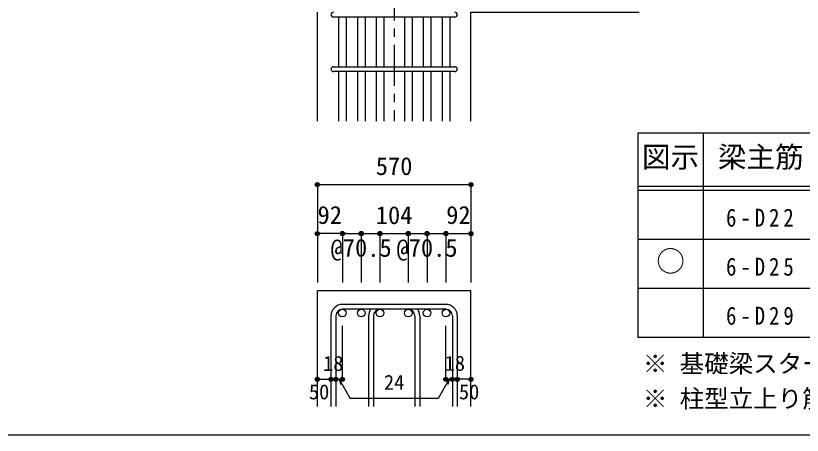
# Model space of a CAD drawing. Units: millimetres at full size, sheet at 1:30; some dimension numbers follow another scale. Extents: x -5973 to 5954, y -4195 to 4201.
# Drawn here: x -837 to 2051, y 3 to 1543 of the extents above; entities that cross this region are included whole.
import ezdxf
from ezdxf.enums import TextEntityAlignment as Align

# ---------------------------------------------------------------- set-up
doc = ezdxf.new("R2010")
doc.units = ezdxf.units.MM
doc.header["$LTSCALE"] = 30
doc.header["$PDMODE"] = 32
doc.header["$PDSIZE"] = 15
doc.linetypes.add('CHAIN1', pattern=[8, 5, -1, 1, -1])
for name, color, linetype in [('0-1_躯体線', 2, 'Continuous'), ('0-5_基礎梁筋', 7, 'Continuous'), ('0-6_スタラップ筋', 7, 'Continuous'), ('0-D_寸法', 4, 'Continuous'), ('6-7_文字', 7, 'Continuous'), ('6-E_枠', 7, 'Continuous'), ('F-0_枠', 6, 'Continuous')]:
    doc.layers.add(name, color=color, linetype=linetype)
doc.styles.add('ＭＳ ゴシック', font='')
doc.styles.get('ＭＳ ゴシック').set_extended_font_data('MS Gothic')

msp = doc.modelspace()

# ---------------------------------------------------------------- linework, layer by layer
at = {"layer": '0-1_躯体線'}
for p, q in [((270.44, 1156.03), (270.44, 1556.03)), ((270.44, 108.3), (270.44, 533.3)), ((834.44, 533.3), (270.44, 533.3)), ((834.44, 108.3), (834.44, 533.3))]:
    msp.add_line(p, q, dxfattribs=at)
msp.add_lwpolyline([(834.44, 1156.03), (834.44, 1556.03), (1452.44, 1556.03)], dxfattribs=at)
at = {"layer": '0-5_基礎梁筋'}
for p, q in [((348.44, 1538.03), (348.44, 1356.03)), ((376.44, 1538.03), (376.44, 1356.03)), ((417.44, 1538.03), (417.44, 1356.03)), ((445.44, 1538.03), (445.44, 1356.03)), ((486.44, 1538.03), (486.44, 1356.03)), ((514.44, 1538.03), (514.44, 1356.03)), ((590.44, 1538.03), (590.44, 1356.03)), ((618.44, 1538.03), (618.44, 1356.03)), ((659.44, 1538.03), (659.44, 1356.03)), ((687.44, 1538.03), (687.44, 1356.03)), ((728.44, 1538.03), (728.44, 1356.03)), ((756.44, 1538.03), (756.44, 1356.03)), ((348.44, 1338.03), (348.44, 1156.03)), ((376.44, 1338.03), (376.44, 1156.03)), ((417.44, 1338.03), (417.44, 1156.03)), ((445.44, 1338.03), (445.44, 1156.03)), ((486.44, 1338.03), (486.44, 1156.03)), ((514.44, 1338.03), (514.44, 1156.03)), ((590.44, 1338.03), (590.44, 1156.03)), ((618.44, 1338.03), (618.44, 1156.03)), ((659.44, 1338.03), (659.44, 1156.03)), ((687.44, 1338.03), (687.44, 1156.03)), ((728.44, 1338.03), (728.44, 1156.03)), ((756.44, 1338.03), (756.44, 1156.03))]:
    msp.add_line(p, q, dxfattribs=at)
at = {"layer": '0-5_基礎梁筋', "color": 3}
for centre in [(362.44, 451.3), (431.44, 451.3), (500.44, 451.3), (604.44, 451.3), (673.44, 451.3), (742.44, 451.3)]:
    msp.add_circle(centre, 14, dxfattribs=at)
at = {"layer": '0-6_スタラップ筋'}
for p, q in [((775.44, 1538.03), (329.44, 1538.03)), ((329.44, 1356.03), (775.44, 1356.03)), ((775.44, 1338.03), (329.44, 1338.03)), ((742.44, 483.3), (362.44, 483.3)), ((742.44, 465.3), (362.44, 465.3)), ((320.44, 441.3), (320.44, 108.3)), ((338.44, 441.3), (338.44, 108.3)), ((458.44, 441.3), (458.44, 108.3)), ((476.44, 441.3), (476.44, 108.3)), ((628.44, 441.3), (628.44, 108.3)), ((646.44, 441.3), (646.44, 108.3)), ((766.44, 441.3), (766.44, 108.3)), ((784.44, 441.3), (784.44, 108.3))]:
    msp.add_line(p, q, dxfattribs=at)
for centre, radius, start, end in [((329.44, 1547.03), 9, 90, 270), ((775.44, 1547.03), 9, 270, 90), ((329.44, 1347.03), 9, 90, 270), ((775.44, 1347.03), 9, 270, 90), ((362.44, 441.3), 42, 90, 180), ((362.44, 441.3), 24, 90, 180), ((500.44, 441.3), 42, 145.1501, 180), ((500.44, 441.3), 24, 90, 180), ((604.44, 441.3), 24, 360, 90), ((604.44, 441.3), 42, 0, 34.8499), ((742.44, 441.3), 42, 0, 90), ((742.44, 441.3), 24, 0, 90)]:
    msp.add_arc(centre, radius, start, end, dxfattribs=at)
at = {"layer": '0-D_寸法', "linetype": 'CHAIN1'}
msp.add_line((552.44, 3356.03), (552.44, 1156.03), dxfattribs=at)
at = {"layer": '0-D_寸法'}
for p, q in [((270.44, 923.3), (270.44, 743.3)), ((270.44, 923.3), (834.44, 923.3)), ((834.44, 923.3), (834.44, 743.3)), ((270.44, 743.3), (270.44, 563.3)), ((362.44, 743.3), (270.44, 743.3)), ((362.44, 743.3), (362.44, 563.3)), ((378.47, 743.3), (362.44, 743.3)), ((362.44, 743.3), (500.44, 743.3)), ((431.44, 743.3), (431.44, 563.3)), ((500.44, 743.3), (500.44, 563.3)), ((500.44, 743.3), (604.44, 743.3)), ((604.44, 743.3), (604.44, 563.3)), ((604.44, 743.3), (604.44, 563.3)), ((604.44, 743.3), (742.44, 743.3)), ((673.44, 743.3), (673.44, 563.3)), ((742.44, 743.3), (742.44, 563.3)), ((748.44, 743.3), (834.44, 743.3)), ((834.44, 743.3), (834.44, 563.3)), ((362.44, 208.3), (362.44, 404.39)), ((742.44, 208.3), (742.44, 404.39)), ((270.44, 208.3), (320.44, 208.3)), ((320.44, 208.3), (338.44, 208.3)), ((338.44, 208.3), (362.44, 208.3)), ((350.44, 208.3), (390.89, 138.24)), ((350.44, 208.3), (355.61, 188.98)), ((754.44, 208.3), (713.99, 138.24)), ((766.44, 208.3), (742.44, 208.3)), ((754.44, 208.3), (749.26, 188.98)), ((784.44, 208.3), (766.44, 208.3)), ((834.44, 208.3), (784.44, 208.3)), ((713.99, 138.24), (390.89, 138.24))]:
    msp.add_line(p, q, dxfattribs=at)
for centre, radius in [((270.44, 923.3), 7.2), ((270.44, 923.3), 6.4), ((270.44, 923.3), 5.6), ((270.44, 923.3), 4.8), ((270.44, 923.3), 4), ((270.44, 923.3), 3.2), ((270.44, 923.3), 2.4), ((270.44, 923.3), 1.6), ((834.44, 923.3), 7.2), ((834.44, 923.3), 6.4), ((834.44, 923.3), 5.6), ((834.44, 923.3), 4.8), ((834.44, 923.3), 4), ((834.44, 923.3), 3.2), ((834.44, 923.3), 2.4), ((834.44, 923.3), 1.6), ((270.44, 923.3), 0.8), ((834.44, 923.3), 0.8), ((362.44, 743.3), 8), ((431.44, 743.3), 8), ((500.44, 743.3), 8), ((604.44, 743.3), 8), ((673.44, 743.3), 8), ((742.44, 743.3), 8), ((270.44, 743.3), 7.2), ((270.44, 743.3), 6.4), ((270.44, 743.3), 5.6), ((270.44, 743.3), 4.8), ((270.44, 743.3), 4), ((270.44, 743.3), 3.2), ((270.44, 743.3), 2.4), ((270.44, 743.3), 1.6), ((270.44, 743.3), 0.8), ((362.44, 743.3), 7.2), ((362.44, 743.3), 6.4), ((362.44, 743.3), 5.6), ((362.44, 743.3), 4.8), ((362.44, 743.3), 4), ((362.44, 743.3), 3.2), ((362.44, 743.3), 2.4), ((362.44, 743.3), 1.6), ((362.44, 743.3), 0.8), ((431.44, 743.3), 7.2), ((431.44, 743.3), 6.4), ((431.44, 743.3), 5.6), ((431.44, 743.3), 4.8), ((431.44, 743.3), 4), ((431.44, 743.3), 3.2), ((431.44, 743.3), 2.4), ((431.44, 743.3), 1.6), ((431.44, 743.3), 0.8), ((500.44, 743.3), 7.2), ((500.44, 743.3), 6.4), ((500.44, 743.3), 5.6), ((500.44, 743.3), 4.8), ((500.44, 743.3), 4), ((500.44, 743.3), 3.2), ((500.44, 743.3), 2.4), ((500.44, 743.3), 1.6), ((500.44, 743.3), 0.8), ((604.44, 743.3), 7.2), ((604.44, 743.3), 6.4), ((604.44, 743.3), 5.6), ((604.44, 743.3), 4.8), ((604.44, 743.3), 4), ((604.44, 743.3), 3.2), ((604.44, 743.3), 2.4), ((604.44, 743.3), 1.6), ((604.44, 743.3), 0.8), ((673.44, 743.3), 7.2), ((673.44, 743.3), 6.4), ((673.44, 743.3), 5.6), ((673.44, 743.3), 4.8), ((673.44, 743.3), 4), ((673.44, 743.3), 3.2), ((673.44, 743.3), 2.4), ((673.44, 743.3), 1.6), ((673.44, 743.3), 0.8), ((742.44, 743.3), 7.2), ((742.44, 743.3), 6.4), ((742.44, 743.3), 5.6), ((742.44, 743.3), 4.8), ((742.44, 743.3), 4), ((742.44, 743.3), 3.2), ((742.44, 743.3), 2.4), ((742.44, 743.3), 1.6), ((742.44, 743.3), 0.8), ((834.44, 743.3), 7.2), ((834.44, 743.3), 6.4), ((834.44, 743.3), 5.6), ((834.44, 743.3), 4.8), ((834.44, 743.3), 4), ((834.44, 743.3), 3.2), ((834.44, 743.3), 2.4), ((834.44, 743.3), 1.6), ((834.44, 743.3), 0.8), ((270.44, 208.3), 4), ((270.44, 208.3), 3.6), ((270.44, 208.3), 3.2), ((270.44, 208.3), 2.8), ((270.44, 208.3), 2.4), ((270.44, 208.3), 2), ((270.44, 208.3), 1.6), ((270.44, 208.3), 1.2), ((270.44, 208.3), 0.8), ((270.44, 208.3), 0.4), ((320.44, 208.3), 4), ((320.44, 208.3), 3.6), ((320.44, 208.3), 3.2), ((320.44, 208.3), 2.8), ((320.44, 208.3), 2.4), ((320.44, 208.3), 2), ((320.44, 208.3), 1.6), ((320.44, 208.3), 1.2), ((320.44, 208.3), 0.8), ((320.44, 208.3), 0.4), ((338.44, 208.3), 4), ((338.44, 208.3), 3.6), ((338.44, 208.3), 3.2), ((338.44, 208.3), 2.8), ((338.44, 208.3), 2.4), ((338.44, 208.3), 2), ((338.44, 208.3), 1.6), ((338.44, 208.3), 1.2), ((338.44, 208.3), 0.8), ((338.44, 208.3), 0.4), ((362.44, 208.3), 4), ((362.44, 208.3), 3.6), ((362.44, 208.3), 3.2), ((362.44, 208.3), 2.8), ((362.44, 208.3), 2.4), ((362.44, 208.3), 2), ((362.44, 208.3), 1.6), ((362.44, 208.3), 1.2), ((362.44, 208.3), 0.8), ((362.44, 208.3), 0.4), ((742.44, 208.3), 4), ((742.44, 208.3), 3.6), ((742.44, 208.3), 3.2), ((742.44, 208.3), 2.8), ((742.44, 208.3), 2.4), ((742.44, 208.3), 2), ((742.44, 208.3), 1.6), ((742.44, 208.3), 1.2), ((742.44, 208.3), 0.8), ((742.44, 208.3), 0.4), ((766.44, 208.3), 4), ((766.44, 208.3), 3.6), ((766.44, 208.3), 3.2), ((766.44, 208.3), 2.8), ((766.44, 208.3), 2.4), ((766.44, 208.3), 2), ((766.44, 208.3), 1.6), ((766.44, 208.3), 1.2), ((766.44, 208.3), 0.8), ((766.44, 208.3), 0.4), ((784.44, 208.3), 4), ((784.44, 208.3), 3.6), ((784.44, 208.3), 3.2), ((784.44, 208.3), 2.8), ((784.44, 208.3), 2.4), ((784.44, 208.3), 2), ((784.44, 208.3), 1.6), ((784.44, 208.3), 1.2), ((784.44, 208.3), 0.8), ((784.44, 208.3), 0.4), ((834.44, 208.3), 4), ((834.44, 208.3), 3.6), ((834.44, 208.3), 3.2), ((834.44, 208.3), 2.8), ((834.44, 208.3), 2.4), ((834.44, 208.3), 2), ((834.44, 208.3), 1.6), ((834.44, 208.3), 1.2), ((834.44, 208.3), 0.8), ((834.44, 208.3), 0.4)]:
    msp.add_circle(centre, radius, dxfattribs=at)
at = {"layer": '0-D_寸法', "color": 7}
for p in [(270.44, 923.3), (834.44, 923.3), (270.44, 743.3), (362.44, 743.3), (362.44, 743.3), (431.44, 743.3), (431.44, 743.3), (500.44, 743.3), (500.44, 743.3), (604.44, 743.3), (604.44, 743.3), (673.44, 743.3), (673.44, 743.3), (742.44, 743.3), (742.44, 743.3), (834.44, 743.3), (270.44, 208.3), (320.44, 208.3), (338.44, 208.3), (362.44, 208.3), (362.44, 208.3), (742.44, 208.3), (742.44, 208.3), (766.44, 208.3), (784.44, 208.3), (834.44, 208.3)]:
    msp.add_point(p, dxfattribs=at)
at = {"layer": '6-E_枠', "color": 3}
for p, q in [((1447.71, 1112.77), (1447.71, 362.77)), ((1447.71, 1112.77), (3610.24, 1112.77)), ((1447.71, 362.77), (3610.24, 362.77))]:
    msp.add_line(p, q, dxfattribs=at)
at = {"layer": '6-E_枠'}
for p, q in [((1687.71, 1112.77), (1687.71, 362.77)), ((1447.71, 917.77), (3610.24, 917.77)), ((1447.71, 902.77), (3610.24, 902.77)), ((1447.71, 722.77), (3610.24, 722.77)), ((1447.71, 542.77), (3610.24, 542.77))]:
    msp.add_line(p, q, dxfattribs=at)
at = {"layer": 'F-0_枠', "color": 2}
msp.add_line((3723.6, 2.95), (-5972.88, 2.95), dxfattribs=at)

# ---------------------------------------------------------------- texts
at = {"layer": '0-D_寸法', "style": 'ＭＳ ゴシック'}
for s, height, p in [('570', 65.98, (484.94, 938.3)), ('92', 65.98, (271.15, 758.99)), ('104', 65.98, (484.94, 758.3)), ('92', 65.98, (743.72, 758.99)), ('@70.5', 65.98, (318.94, 638.3)), ('@70.5', 65.98, (560.94, 638.3)), ('18', 54.99, (291.26, 222.72)), ('18', 54.99, (737.94, 223.3)), ('24', 54.99, (514.94, 153.24)), ('50', 54.99, (239.44, 118.3)), ('50', 54.99, (790.44, 118.3))]:
    msp.add_text(s, height=height, dxfattribs=at).set_placement(p, align=Align.BOTTOM_LEFT)
at = {"layer": '6-7_文字', "color": 2, "style": 'ＭＳ ゴシック'}
for s, p in [('図示', (1462.71, 962.77)), ('梁主筋', (1741.48, 962.77)), ('○', (1515.21, 580.27))]:
    msp.add_text(s, height=76.98, dxfattribs=at).set_placement(p, align=Align.BOTTOM_LEFT)
at = {"layer": '6-7_文字', "style": 'ＭＳ ゴシック'}
for s, p in [('※ 基礎梁スターラップ     D16 @200', (1466.27, 213.19)), ('※ 柱型立上り筋●は引張側領域時', (1466.27, 84.68))]:
    msp.add_text(s, height=65.98, dxfattribs=at).set_placement(p, align=Align.BOTTOM_LEFT)
at = {"layer": '6-7_文字', "char_height": 65.98, "attachment_point": 7, "style": 'ＭＳ ゴシック'}
for s, insert in [('\\T1.38;\\W0.85;6-D22', (1771.48, 767.77)), ('\\T1.38;\\W0.85;6-D25', (1771.48, 587.77)), ('\\T1.38;\\W0.85;6-D29', (1771.48, 407.77))]:
    msp.add_mtext(s, dxfattribs=dict(at, insert=insert))

doc.saveas('drawing.dxf')
